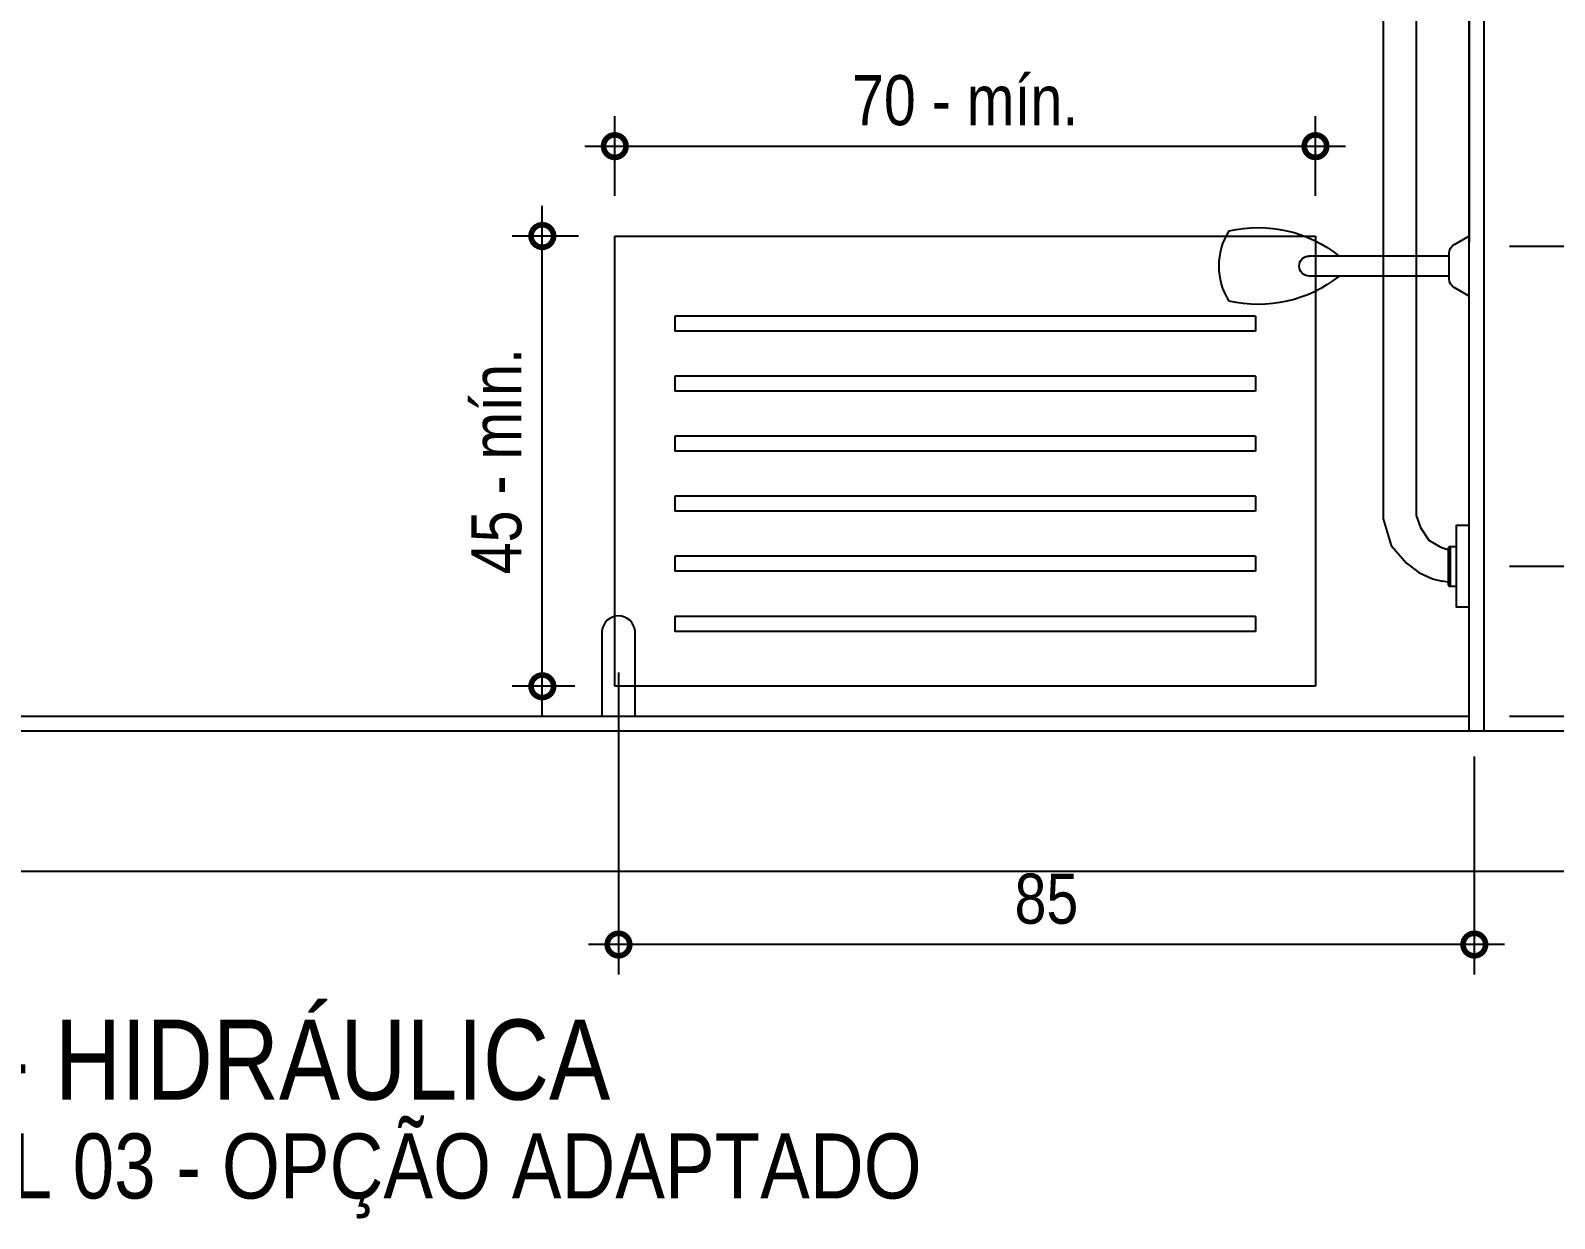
# Model space of a CAD drawing. Header units: metres. Extents: x 3 to 168, y -142 to 28.
# Drawn here: x 75.394 to 76.917, y -20.85 to -19.662 of the extents above; entities that cross this region are included whole.
import ezdxf

# ---------------------------------------------------------------- set-up
doc = ezdxf.new("R2010")
doc.units = ezdxf.units.M
doc.linetypes.add('DASHEDX2', pattern=[1.5, 1, -0.5])
for name, color, linetype in [('ARQ-ALV', 4, 'Continuous'), ('ARQ-ALV ACAB', 4, 'Continuous'), ('ARQ-ALV OSSO', 5, 'Continuous'), ('ARQ-DIM', 2, 'Continuous'), ('ARQ-HID', 2, 'Continuous'), ('ARQ-PRJ', 7, 'DASHEDX2'), ('ARQ-SIM', 1, 'Continuous'), ('ARQ-TXT', 2, 'Continuous')]:
    doc.layers.add(name, color=color, linetype=linetype)
doc.styles.add('Adesa', font='ARIALN.TTF')
doc.dimstyles.new('ADESA 1-0025', dxfattribs={"dimtxt": 0.05, "dimasz": 0.045, "dimexe": 0.03, "dimexo": 0.04, "dimgap": 0.02, "dimtad": 1, "dimtoh": 1, "dimdec": 0, "dimlfac": 100, "dimzin": 4, "dimtxsty": 'Adesa', "dimblk": 'DOTSMALL', "dimcen": 1, "dimdle": 0.03, "dimclrd": 1, "dimclre": 1, "dimclrt": 256, "dimazin": 1, "dimtm": 1e-09, "dimtfac": 1, "dimtdec": 0, "dimtix": 1, "dimtmove": 2, "dimatfit": 0, "dimldrblk": 'DOTSMALL', "dimfxl": 0.8, "dimtvp": 2, "dimtolj": 1, "dimtzin": 0, "dimarcsym": 0})

# ---------------------------------------------------------------- blocks, each defined once
blk = doc.blocks.new('ARQ-SAN-DUCHA')
at = {"layer": 'ARQ-HID'}
for p, q in [((0, 0.03), (0.015, 0.0213)), ((0, -0.03), (0, 0.03)), ((0.02, -0.0127), (0.02, 0.0127)), ((0.02, 0.01), (0.16, 0.01)), ((0.02, -0.01), (0.16, -0.01)), ((0, -0.03), (0.015, -0.0213))]:
    blk.add_line(p, q, dxfattribs=at)
for centre, radius, start, end in [((0.2107, -0.0904), 0.1288, 76.8369, 128.7713), ((0.1837, 0), 0.0663, 328.1091, 31.8907), ((0.01, 0.0127), 0.01, 359.9999, 59.9999), ((0.16, 0), 0.01, 269.9999, 89.9999), ((0.01, -0.0127), 0.01, 299.9999, 359.9999), ((0.2107, 0.0904), 0.1288, 231.2284, 283.1628)]:
    blk.add_arc(centre, radius, start, end, dxfattribs=at)
blk = doc.blocks.new('ARQ-CHUV + BC PCD')
for p, q in [((0, -1.4761), (0, -0.5524, 0.0001)), ((0.9, -1.4761), (0, -1.4761))]:
    blk.add_line(p, q)
at = {"color": 1, "elevation": 0}
for points in [[(0.0532, -0.6193), (0.0532, -1.2754), (0.0489, -1.2874)], [(0.0862, -0.6193), (0.0862, -1.2789), (0.0781, -1.3053), (0.0629, -1.3229)]]:
    blk.add_lwpolyline(points, dxfattribs=at)
at = {"color": 1}
for points in [[(0, -0.88), (0, -0.7988)], [(0.0489, -1.2874), (0.0405, -1.3), (0.029, -1.3066)], [(0.0191, -1.3064), (0.0132, -1.3064)], [(0.0191, -1.3064), (0.0191, -1.3462)], [(0.0191, -1.3064), (0.0201, -1.3066)], [(0.0201, -1.3066), (0.0208, -1.3074)], [(0.0208, -1.3074), (0.0211, -1.3084)], [(0.0211, -1.3084), (0.0211, -1.3441)], [(0.0228, -1.3089), (0.0211, -1.3092)], [(0.029, -1.3066), (0.0228, -1.3089)], [(0.0629, -1.3229), (0.0506, -1.3323)], [(0.0368, -1.3388), (0.0271, -1.3411)], [(0.0506, -1.3323), (0.0368, -1.3388)], [(0.0191, -1.3462), (0.0132, -1.3462)], [(0.0201, -1.3459), (0.0191, -1.3462)], [(0.0208, -1.3452), (0.0201, -1.3459)], [(0.0211, -1.3441), (0.0208, -1.3452)], [(0.0211, -1.342), (0.0271, -1.3411)]]:
    blk.add_lwpolyline(points, dxfattribs=at)
blk.add_lwpolyline([(0, -1.3667), (0, -1.2855), (0.0132, -1.2855), (0.0132, -1.3667)], close=True, dxfattribs=at)
at = {"layer": 'ARQ-HID'}
blk.add_lwpolyline([(0, 0.0388), (0, -1.0024)], dxfattribs=at)
at = {"layer": 'ARQ-PRJ'}
for p, q in [((0.2137, -1.0762), (0.7937, -1.0762)), ((0.2137, -1.0762), (0.2137, -1.0912)), ((0.7937, -1.0762), (0.7937, -1.0912)), ((0.2137, -1.0912), (0.7937, -1.0912)), ((0.2137, -1.1362), (0.7937, -1.1362)), ((0.2137, -1.1362), (0.2137, -1.1512)), ((0.7937, -1.1362), (0.7937, -1.1512)), ((0.2137, -1.1512), (0.7937, -1.1512)), ((0.2137, -1.1962), (0.7937, -1.1962)), ((0.2137, -1.1962), (0.2137, -1.2112)), ((0.7937, -1.1962), (0.7937, -1.2112)), ((0.2137, -1.2112), (0.7937, -1.2112)), ((0.2137, -1.2562), (0.7937, -1.2562)), ((0.2137, -1.2562), (0.2137, -1.2712)), ((0.7937, -1.2562), (0.7937, -1.2712)), ((0.2137, -1.2712), (0.7937, -1.2712)), ((0.2137, -1.3162), (0.7937, -1.3162)), ((0.2137, -1.3162), (0.2137, -1.3312)), ((0.7937, -1.3162), (0.7937, -1.3312)), ((0.2137, -1.3312), (0.7937, -1.3312)), ((0.2137, -1.3762), (0.7937, -1.3762)), ((0.2137, -1.3762), (0.2137, -1.3912)), ((0.7937, -1.3762), (0.7937, -1.3912)), ((0.2137, -1.3912), (0.7937, -1.3912))]:
    blk.add_line(p, q, dxfattribs=at)
blk.add_lwpolyline([(0.27, -0.9961), (0.1537, -0.9961), (0.1537, -1.4461), (0.8537, -1.4461), (0.8537, -0.9961), (0.27, -0.9961)], dxfattribs=at)
at = {"layer": 'ARQ-SIM'}
blk.add_lwpolyline([(0.8335, -1.4761), (0.8335, -1.3909, -0.913215), (0.8665, -1.3909), (0.8665, -1.4761)], format="xyb", dxfattribs=at)
at = {"layer": 'ARQ-HID', "extrusion": (0, 0, -1), "xscale": -1, "zscale": -1}
blk.add_blockref('ARQ-SAN-DUCHA', (0, -1.0261), dxfattribs=at)
blk = doc.blocks.new('_DotSmall')
at = {"color": 0, "linetype": 'ByBlock', "const_width": 0.5}
blk.add_lwpolyline([(-0.0625, 0, 1), (0.0625, 0, 1)], format="xyb", close=True, dxfattribs=at)
blk = doc.blocks.new('*D605')
at = {"layer": 'ARQ-DIM', "color": 1, "lineweight": -2, "transparency": 16777216}
for p, q in [((77.1336, -18.9989), (77.1336, -20.2279)), ((76.8717, -19.0289), (77.1636, -19.0289)), ((76.8716, -20.1979), (77.1636, -20.1979))]:
    blk.add_line(p, q, dxfattribs=at)
at = {"layer": 'Defpoints', "color": 0, "transparency": 16777216}
for p in [(76.8317, -19.0289, -0.0001), (76.8316, -20.1979, -0.0002), (77.1336, -20.1979)]:
    blk.add_point(p, dxfattribs=at)
at = {"layer": 'ARQ-DIM', "color": 1, "lineweight": -2, "transparency": 16777216, "xscale": 0.045, "yscale": 0.045, "zscale": 0.045}
for p, rotation in [((77.1336, -19.0289), 90), ((77.1336, -20.1979), 270)]:
    blk.add_blockref('_DotSmall', p, dxfattribs=dict(at, rotation=rotation))
at = {"layer": 'ARQ-DIM', "transparency": 16777216, "insert": (77.0885, -19.6134), "char_height": 0.05, "attachment_point": 5, "rotation": 90, "style": 'Adesa'}
blk.add_mtext('\\A1;117 ', dxfattribs=at)
blk = doc.blocks.new('*D611')
at = {"layer": 'ARQ-DIM', "color": 1, "lineweight": -2, "transparency": 16777216}
for p, q in [((77.2594, -19.9079), (77.2594, -19.2982)), ((76.9167, -19.3282), (77.2894, -19.3282)), ((76.8716, -19.8779), (77.2894, -19.8779))]:
    blk.add_line(p, q, dxfattribs=at)
at = {"layer": 'Defpoints', "color": 0, "transparency": 16777216}
for p in [(76.8767, -19.3282, 0), (77.2594, -19.3282), (76.8316, -19.8779, 0)]:
    blk.add_point(p, dxfattribs=at)
at = {"layer": 'ARQ-DIM', "color": 1, "lineweight": -2, "transparency": 16777216, "xscale": 0.045, "yscale": 0.045, "zscale": 0.045}
for p, rotation in [((77.2594, -19.3282), 90), ((77.2594, -19.8779), 270)]:
    blk.add_blockref('_DotSmall', p, dxfattribs=dict(at, rotation=rotation))
at = {"layer": 'ARQ-DIM', "transparency": 16777216, "insert": (77.214, -19.603), "char_height": 0.05, "attachment_point": 5, "rotation": 90, "style": 'Adesa'}
blk.add_mtext('\\A1;55', dxfattribs=at)
blk = doc.blocks.new('*D612')
at = {"layer": 'ARQ-DIM', "color": 1, "lineweight": -2, "transparency": 16777216}
for p, q in [((77.1336, -20.1679), (77.1336, -20.3779)), ((76.8716, -20.1979), (77.1636, -20.1979)), ((76.8716, -20.3479), (77.1636, -20.3479))]:
    blk.add_line(p, q, dxfattribs=at)
at = {"layer": 'Defpoints', "color": 0, "transparency": 16777216}
for p in [(76.8316, -20.1979), (76.8316, -20.3479), (77.1336, -20.3479)]:
    blk.add_point(p, dxfattribs=at)
at = {"layer": 'ARQ-DIM', "color": 1, "lineweight": -2, "transparency": 16777216, "xscale": 0.045, "yscale": 0.045, "zscale": 0.045}
for p, rotation in [((77.1336, -20.1979), 90), ((77.1336, -20.3479), 270)]:
    blk.add_blockref('_DotSmall', p, dxfattribs=dict(at, rotation=rotation))
at = {"layer": 'ARQ-DIM', "transparency": 16777216, "insert": (77.0881, -20.2729), "char_height": 0.05, "attachment_point": 5, "rotation": 90, "style": 'Adesa'}
blk.add_mtext('\\A1;15', dxfattribs=at)
blk = doc.blocks.new('*D613')
at = {"layer": 'ARQ-DIM', "color": 1, "lineweight": -2, "transparency": 16777216}
for p, q in [((75.9779, -19.8279), (75.9779, -19.7481)), ((76.6779, -19.8279), (76.6779, -19.7481)), ((75.9479, -19.7781), (76.7079, -19.7781))]:
    blk.add_line(p, q, dxfattribs=at)
at = {"layer": 'Defpoints', "color": 0, "transparency": 16777216}
for p in [(76.6779, -19.7781), (75.9779, -19.8679), (76.6779, -19.8679)]:
    blk.add_point(p, dxfattribs=at)
at = {"layer": 'ARQ-DIM', "color": 1, "lineweight": -2, "transparency": 16777216, "xscale": 0.045, "yscale": 0.045, "zscale": 0.045, "rotation": 180}
blk.add_blockref('_DotSmall', (75.9779, -19.7781), dxfattribs=at)
at = {"layer": 'ARQ-DIM', "color": 1, "lineweight": -2, "transparency": 16777216, "xscale": 0.045, "yscale": 0.045, "zscale": 0.045}
blk.add_blockref('_DotSmall', (76.6779, -19.7781), dxfattribs=at)
at = {"layer": 'ARQ-DIM', "transparency": 16777216, "insert": (76.3279, -19.7325), "char_height": 0.05, "attachment_point": 5, "style": 'Adesa'}
blk.add_mtext('\\A1;70 - mín.', dxfattribs=at)
blk = doc.blocks.new('*D614')
at = {"layer": 'ARQ-DIM', "color": 1, "lineweight": -2, "transparency": 16777216}
for p, q in [((75.9055, -20.3479), (75.9055, -19.8379)), ((75.9416, -19.8679), (75.8755, -19.8679)), ((75.9379, -20.3179), (75.8755, -20.3179))]:
    blk.add_line(p, q, dxfattribs=at)
at = {"layer": 'Defpoints', "color": 0, "transparency": 16777216}
for p in [(75.9055, -19.8679), (75.9816, -19.8679), (75.9779, -20.3179)]:
    blk.add_point(p, dxfattribs=at)
at = {"layer": 'ARQ-DIM', "color": 1, "lineweight": -2, "transparency": 16777216, "xscale": 0.045, "yscale": 0.045, "zscale": 0.045}
for p, rotation in [((75.9055, -19.8679), 90), ((75.9055, -20.3179), 270)]:
    blk.add_blockref('_DotSmall', p, dxfattribs=dict(at, rotation=rotation))
at = {"layer": 'ARQ-DIM', "transparency": 16777216, "insert": (75.8599, -20.0929), "char_height": 0.05, "attachment_point": 5, "rotation": 90, "style": 'Adesa'}
blk.add_mtext('\\A1;45 - mín.', dxfattribs=at)
blk = doc.blocks.new('*D615')
at = {"layer": 'ARQ-DIM', "color": 1, "lineweight": -2, "transparency": 16777216}
for p, q in [((75.9816, -20.3042), (75.9816, -20.606)), ((76.8366, -20.3881), (76.8366, -20.606)), ((76.8666, -20.576), (75.9516, -20.576))]:
    blk.add_line(p, q, dxfattribs=at)
at = {"layer": 'Defpoints', "color": 0, "transparency": 16777216}
for p in [(75.9816, -20.2642, 0), (76.8366, -20.3481), (75.9816, -20.576)]:
    blk.add_point(p, dxfattribs=at)
at = {"layer": 'ARQ-DIM', "color": 1, "lineweight": -2, "transparency": 16777216, "xscale": 0.045, "yscale": 0.045, "zscale": 0.045, "rotation": 180}
blk.add_blockref('_DotSmall', (75.9816, -20.576), dxfattribs=at)
at = {"layer": 'ARQ-DIM', "color": 1, "lineweight": -2, "transparency": 16777216, "xscale": 0.045, "yscale": 0.045, "zscale": 0.045}
blk.add_blockref('_DotSmall', (76.8366, -20.576), dxfattribs=at)
at = {"layer": 'ARQ-DIM', "transparency": 16777216, "insert": (76.4091, -20.5305), "char_height": 0.05, "attachment_point": 5, "style": 'Adesa'}
blk.add_mtext('\\A1;85', dxfattribs=at)
blk = doc.blocks.new('AREAS MOLHADAS')
at = {"layer": 'ARQ-ALV', "elevation": 0}
blk.add_lwpolyline([(76.8316, -20.3629), (76.8316, -18.828)], dxfattribs=at)
at = {"layer": 'ARQ-ALV ACAB'}
blk.add_lwpolyline([(74.7379, -20.3479), (76.8316, -20.3479)], dxfattribs=at)
at = {"layer": 'ARQ-ALV OSSO'}
for points in [[(77.6066, -18.6651), (77.6066, -20.5029), (74.5829, -20.5029)], [(77.4666, -18.813), (77.4666, -20.3629), (74.5829, -20.3629)]]:
    blk.add_lwpolyline(points, dxfattribs=at)
at = {"layer": 'ARQ-ALV OSSO', "elevation": 0}
blk.add_lwpolyline([(76.8466, -20.3629), (76.8466, -18.813)], dxfattribs=at)
at = {"layer": 'ARQ-HID', "xscale": -1}
blk.add_blockref('ARQ-CHUV + BC PCD', (76.8316, -18.8718), dxfattribs=at)
at = {"layer": 'ARQ-TXT', "ltscale": 0.5, "style": 'Adesa'}
blk.add_text('PLANTA BANHO - HIDRÁULICA', height=0.08, dxfattribs=at).set_placement((74.6294, -20.731, -108.9697))
at = {"layer": 'ARQ-TXT', "style": 'Adesa'}
blk.add_text('APARTAMENTO FINAL 03 - OPÇÃO ADAPTADO', height=0.065, dxfattribs=at).set_placement((74.6173, -20.8298))
at = {"layer": 'ARQ-DIM'}
for base, p1, p2, text, picture, middle in [((77.1336, -20.1979, 0.0002), (76.8317, -19.0289, 0.0001), (76.8316, -20.1979), '<> ', '*D605', (77.0885, -19.6134, 0.0002)), ((75.9055, -19.8679), (75.9779, -20.3179), (75.9816, -19.8679), '<> - mín.', '*D614', (75.8599, -20.0929))]:
    dim = blk.add_linear_dim(base=base, p1=p1, p2=p2, angle=90, text=text, dimstyle='ADESA 1-0025', dxfattribs=at)
    dim.commit()
    dim.dimension.update_dxf_attribs({"geometry": picture, "text_midpoint": middle})
for base, p1, p2, angle, picture, middle in [((77.2594, -19.3282, 0), (76.8316, -19.8779, 0), (76.8767, -19.3282, 0), 90, '*D611', (77.214, -19.603, 0)), ((77.1336, -20.3479), (76.8316, -20.1979), (76.8316, -20.3479), 90, '*D612', (77.0881, -20.2729)), ((75.981644, -20.576037, -0.000004), (76.836639, -20.348081, -0.000004), (75.981644, -20.26421), 180, '*D615', (76.409141, -20.530508, -0.000004))]:
    dim = blk.add_linear_dim(base=base, p1=p1, p2=p2, angle=angle, dimstyle='ADESA 1-0025', dxfattribs=at)
    dim.commit()
    dim.dimension.update_dxf_attribs({"geometry": picture, "text_midpoint": middle})
dim = blk.add_linear_dim(base=(76.6779, -19.7781), p1=(75.9779, -19.8679), p2=(76.6779, -19.8679), text='<> - mín.', dimstyle='ADESA 1-0025', override={"dimtxsty": 'Adesa'}, dxfattribs=at)
dim.commit()
dim.dimension.update_dxf_attribs({"geometry": '*D613', "text_midpoint": (76.3279, -19.7325)})

msp = doc.modelspace()

# ---------------------------------------------------------------- block references
msp.add_blockref('AREAS MOLHADAS', (0, 0))

doc.saveas('drawing.dxf')
